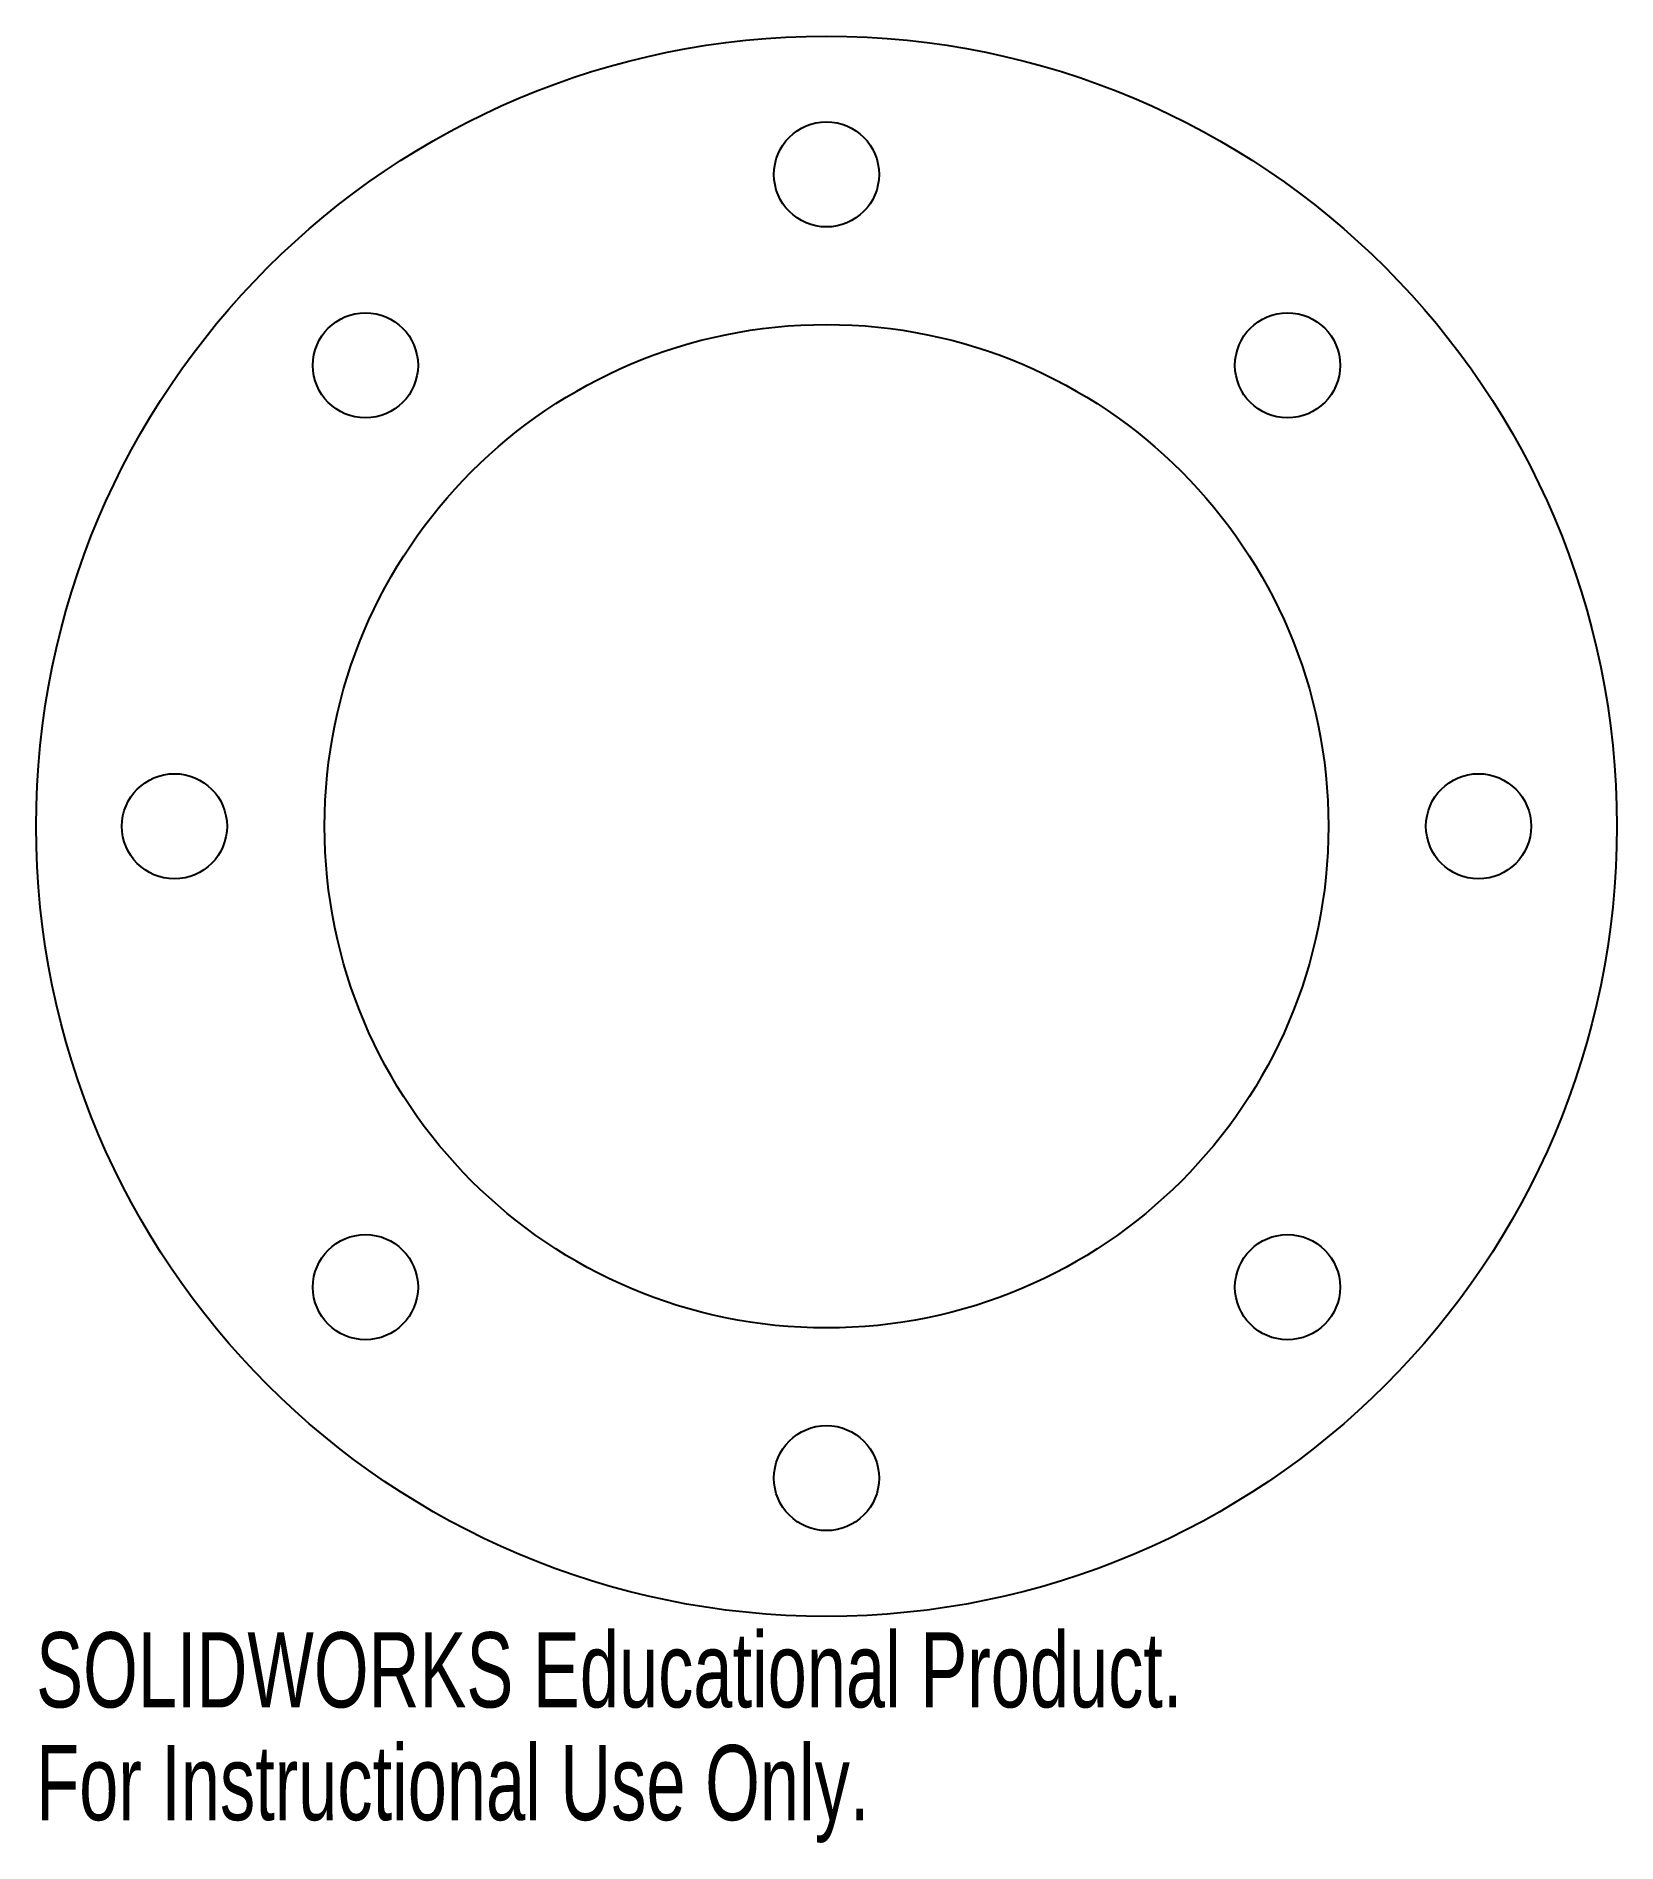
# Paper-space layout '_Bottom' of a CAD drawing. Header units: inches. Extents: x -2 to 2, y -2.57 to 2.
import ezdxf

# ---------------------------------------------------------------- set-up
doc = ezdxf.new("R2010")
doc.units = ezdxf.units.IN
doc.header["$MEASUREMENT"] = 0
doc.styles.add('SLDTEXTSTYLE0', font='TXT', dxfattribs={"width": 0.7})

psp = doc.layouts.new('_Bottom')

# ---------------------------------------------------------------- linework, layer by layer
at = {"color": 7, "linetype": 'Continuous', "lineweight": 25}
for centre, radius in [((0, 0), 2), ((0, 1.65), 0.133), ((-1.1667, 1.1667), 0.133), ((1.1667, 1.1667), 0.133), ((0, 0), 1.27), ((-1.65, 0), 0.133), ((1.65, 0), 0.133), ((-1.1667, -1.1667), 0.133), ((1.1667, -1.1667), 0.133), ((0, -1.65), 0.133)]:
    psp.add_circle(centre, radius, dxfattribs=at)

# ---------------------------------------------------------------- texts
at = {"color": 7, "linetype": 'Continuous', "char_height": 0.1903, "attachment_point": 1, "style": 'SLDTEXTSTYLE0'}
for s, insert in [('SOLIDWORKS Educational Product.', (-2, -2.0401)), ('For Instructional Use Only.', (-2, -2.3256))]:
    psp.add_mtext(s, dxfattribs=dict(at, insert=insert))

doc.saveas('drawing.dxf')
